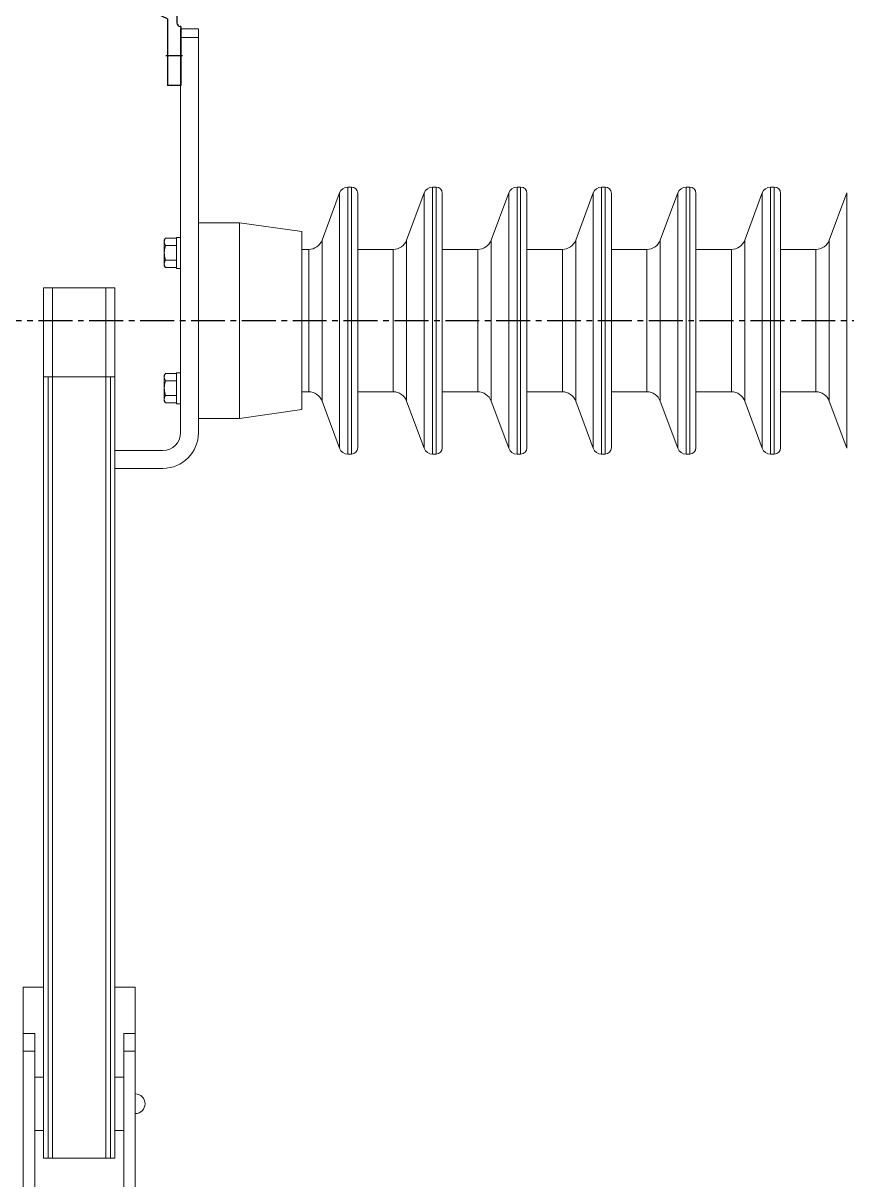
# Model space of a CAD drawing. Header units: millimetres. Extents: x 1587714 to 3094800, y -694377 to -413614.
# Drawn here: x 2045712 to 2046175, y -552333 to -551683 of the extents above; entities that cross this region are included whole.
import ezdxf

# ---------------------------------------------------------------- set-up
doc = ezdxf.new("R2010")
doc.units = ezdxf.units.MM
doc.linetypes.add('CENTER2', pattern=[28.575, 19.05, -3.175, 3.175, -3.175])
for name, color, linetype in [('0_EJES', 1, 'CENTER2'), ('M0_EQUIPOS', 7, 'Continuous'), ('M2_PLBULONES', 2, 'Continuous')]:
    doc.layers.add(name, color=color, linetype=linetype)

# ---------------------------------------------------------------- blocks, each defined once
blk = doc.blocks.new('terminal a mordaza vista lateral')
at = {"color": 3}
for p, q in [((-3.67, -16.64), (-3.67, 16.64)), ((-3.67, 16.64), (3.66, 16.64)), ((3.66, -20.88), (3.66, 16.64)), ((-3.67, -16.64), (-3.47, -16.64)), ((-1.47, -71.8), (-1.47, -18.64)), ((3.66, -20.88), (12.13, -24.76)), ((12.13, -71.8), (12.13, -24.76)), ((12.13, -24.76), (21.83, -24.76)), ((21.83, -46.11), (21.83, -24.76)), ((-4.67, -34.89), (-4.92, -35.14)), ((-4.92, -40.99), (-4.92, -35.14)), ((-4.67, -41.24), (-4.67, -34.89)), ((-4.67, -34.89), (-1.47, -34.89)), ((21.83, -34.89), (22.33, -34.89)), ((22.33, -42.68), (22.33, -33.45)), ((22.33, -33.45), (23.83, -33.45)), ((23.83, -42.68), (23.83, -33.45)), ((23.83, -34.89), (24.08, -34.89)), ((24.08, -42.68), (24.08, -33.45)), ((24.08, -33.45), (30.08, -33.45)), ((24.08, -35.75), (29.82, -35.75)), ((30.08, -42.68), (30.08, -33.45)), ((-4.67, -41.24), (-4.92, -40.99)), ((-4.67, -41.24), (-1.47, -41.24)), ((21.83, -41.24), (22.33, -41.24)), ((22.33, -42.68), (23.83, -42.68)), ((23.83, -41.24), (24.08, -41.24)), ((24.08, -40.37), (29.82, -40.37)), ((24.08, -42.68), (30.08, -42.68)), ((12.13, -46.11), (21.83, -46.11)), ((12.13, -50.07), (21.83, -50.07)), ((21.83, -71.8), (21.83, -50.07)), ((-4.67, -54.93), (-4.92, -55.18)), ((-4.92, -61.03), (-4.92, -55.18)), ((-4.67, -61.28), (-4.67, -54.93)), ((-4.67, -54.93), (-1.47, -54.93)), ((21.83, -54.93), (22.33, -54.93)), ((22.33, -62.72), (22.33, -53.49)), ((22.33, -53.49), (23.83, -53.49)), ((23.83, -62.72), (23.83, -53.49)), ((23.83, -54.93), (24.08, -54.93)), ((24.08, -62.72), (24.08, -53.49)), ((24.08, -53.49), (30.08, -53.49)), ((24.08, -55.8), (29.82, -55.8)), ((30.08, -62.72), (30.08, -53.49)), ((-4.67, -61.28), (-4.92, -61.03)), ((-4.67, -61.28), (-1.47, -61.28)), ((21.83, -61.28), (22.33, -61.28)), ((22.33, -62.72), (23.83, -62.72)), ((23.83, -61.28), (24.08, -61.28)), ((24.08, -60.42), (29.82, -60.42)), ((24.08, -62.72), (30.08, -62.72)), ((-1.47, -71.8), (12.13, -71.8)), ((12.13, -71.8), (21.83, -71.8))]:
    blk.add_line(p, q, dxfattribs=at)
at = {"color": 8}
blk.add_line((-4.62, 0), (4.62, 0), dxfattribs=at)
at = {"color": 3}
for centre, radius, start, end in [((-3.47, -18.64), 2, 0, 90), ((20.07, -33.45), 10.01, 346.67262, 0), ((20.07, -38.06), 10.01, 346.67262, 13.32738), ((20.07, -42.68), 10.01, 0, 13.32738), ((20.07, -53.49), 10.01, 346.67262, 0), ((20.07, -58.11), 10.01, 346.67262, 13.32738), ((20.07, -62.72), 10.01, 0, 13.32738)]:
    blk.add_arc(centre, radius, start, end, dxfattribs=at)

msp = doc.modelspace()

# ---------------------------------------------------------------- linework, layer by layer
at = {"layer": '0_EJES'}
msp.add_line((2045663.672, -551850.605), (2046433.3041, -551850.605), dxfattribs=at)
at = {"layer": 'M0_EQUIPOS', "color": 180, "linetype": 'Continuous', "lineweight": 15}
for p, q in [((2045810.7201, -551686.6048), (2045800.7201, -551686.6048)), ((2045800.7201, -551686.6048), (2045800.7201, -551691.6049)), ((2045810.7201, -551691.6049), (2045810.7201, -551686.6048)), ((2045800.7201, -551691.6049), (2045810.7201, -551691.6049)), ((2045800.7201, -551913.6049), (2045800.7201, -551691.6049)), ((2045810.7201, -551691.6049), (2045810.7201, -551797.69)), ((2045880.1569, -551805.3904), (2045890.0096, -551778.864)), ((2045890.0096, -551860.5399), (2045890.0096, -551778.864)), ((2045894.6967, -551775.605), (2045896.7201, -551775.605)), ((2045894.6967, -551860.9912), (2045894.6967, -551775.605)), ((2045896.7201, -551860.9912), (2045896.7201, -551775.605)), ((2045900.2201, -551860.5065), (2045900.2201, -551779.105)), ((2045927.6569, -551805.3904), (2045937.5096, -551778.864)), ((2045937.5096, -551860.5399), (2045937.5096, -551778.864)), ((2045942.1967, -551775.605), (2045944.2201, -551775.605)), ((2045942.1967, -551860.9912), (2045942.1967, -551775.605)), ((2045944.2201, -551860.9912), (2045944.2201, -551775.605)), ((2045947.7201, -551860.5065), (2045947.7201, -551779.105)), ((2045975.157, -551805.3904), (2045985.0096, -551778.864)), ((2045985.0096, -551860.5399), (2045985.0096, -551778.864)), ((2045989.6967, -551775.605), (2045991.7201, -551775.605)), ((2045989.6967, -551860.9912), (2045989.6967, -551775.605)), ((2045991.7201, -551860.9912), (2045991.7201, -551775.605)), ((2045995.2201, -551860.5065), (2045995.2201, -551779.105)), ((2046022.6569, -551805.3904), (2046032.5096, -551778.864)), ((2046032.5096, -551860.5399), (2046032.5096, -551778.864)), ((2046037.1968, -551775.605), (2046039.2201, -551775.605)), ((2046037.1968, -551860.9912), (2046037.1968, -551775.605)), ((2046039.2201, -551860.9912), (2046039.2201, -551775.605)), ((2046042.7201, -551860.5065), (2046042.7201, -551779.105)), ((2046070.1569, -551805.3904), (2046080.0096, -551778.864)), ((2046080.0096, -551860.5399), (2046080.0096, -551778.864)), ((2046084.6967, -551775.605), (2046086.7201, -551775.605)), ((2046084.6967, -551860.9912), (2046084.6967, -551775.605)), ((2046086.7201, -551860.9912), (2046086.7201, -551775.605)), ((2046090.2202, -551860.5065), (2046090.2202, -551779.105)), ((2046117.6569, -551805.3904), (2046127.5096, -551778.864)), ((2046127.5096, -551860.5399), (2046127.5096, -551778.864)), ((2046132.1968, -551775.605), (2046134.2201, -551775.605)), ((2046132.1968, -551860.9912), (2046132.1968, -551775.605)), ((2046134.2201, -551860.9912), (2046134.2201, -551775.605)), ((2046137.7201, -551860.5065), (2046137.7201, -551779.105)), ((2046165.1569, -551805.3904), (2046175.0096, -551778.864)), ((2046175.0096, -551860.5399), (2046175.0096, -551778.864)), ((2045810.7201, -551795.605), (2045833.7201, -551795.605)), ((2045810.7201, -551903.5199), (2045810.7201, -551797.69)), ((2045833.7201, -551795.605), (2045868.7201, -551800.6049)), ((2045833.7201, -551905.6049), (2045833.7201, -551795.605)), ((2045868.7201, -551900.605), (2045868.7201, -551800.6049)), ((2045880.1569, -551856.8663), (2045880.1569, -551805.3904)), ((2045927.6569, -551856.8663), (2045927.6569, -551805.3904)), ((2045975.157, -551856.8663), (2045975.157, -551805.3904)), ((2046022.6569, -551856.8663), (2046022.6569, -551805.3904)), ((2046070.1569, -551856.8663), (2046070.1569, -551805.3904)), ((2046117.6569, -551856.8663), (2046117.6569, -551805.3904)), ((2046165.1569, -551856.8663), (2046165.1569, -551805.3904)), ((2045868.7201, -551810.6049), (2045872.6575, -551810.6049)), ((2045872.6575, -551856.1443), (2045872.6575, -551810.6049)), ((2045900.2201, -551810.6049), (2045920.1576, -551810.6049)), ((2045920.1576, -551856.1443), (2045920.1576, -551810.6049)), ((2045947.7201, -551810.6049), (2045967.6576, -551810.6049)), ((2045967.6576, -551856.1443), (2045967.6576, -551810.6049)), ((2045995.2201, -551810.6049), (2046015.1575, -551810.6049)), ((2046015.1575, -551856.1443), (2046015.1575, -551810.6049)), ((2046042.7201, -551810.6049), (2046062.6575, -551810.6049)), ((2046062.6575, -551856.1443), (2046062.6575, -551810.6049)), ((2046090.2202, -551810.6049), (2046110.1575, -551810.6049)), ((2046110.1575, -551856.1443), (2046110.1575, -551810.6049)), ((2046137.7201, -551810.6049), (2046157.6575, -551810.6049)), ((2046157.6575, -551856.1443), (2046157.6575, -551810.6049)), ((2045723.7201, -551882.1049), (2045723.7201, -551832.1049)), ((2045723.7201, -551832.1049), (2045728.7201, -551832.1049)), ((2045728.7201, -551832.1049), (2045758.7201, -551832.1049)), ((2045728.7201, -551882.1049), (2045728.7201, -551832.1049)), ((2045758.7201, -551832.1049), (2045763.7201, -551832.1049)), ((2045758.7201, -551882.1049), (2045758.7201, -551832.1049)), ((2045763.7201, -551882.1049), (2045763.7201, -551832.1049)), ((2045872.6575, -551890.6049), (2045872.6575, -551856.1443)), ((2045880.1569, -551895.8194), (2045880.1569, -551856.8663)), ((2045920.1576, -551890.6049), (2045920.1576, -551856.1443)), ((2045927.6569, -551895.8194), (2045927.6569, -551856.8663)), ((2045967.6576, -551890.6049), (2045967.6576, -551856.1443)), ((2045975.157, -551895.8194), (2045975.157, -551856.8663)), ((2046015.1575, -551890.6049), (2046015.1575, -551856.1443)), ((2046022.6569, -551895.8194), (2046022.6569, -551856.8663)), ((2046062.6575, -551890.6049), (2046062.6575, -551856.1443)), ((2046070.1569, -551895.8194), (2046070.1569, -551856.8663)), ((2046110.1575, -551890.6049), (2046110.1575, -551856.1443)), ((2046117.6569, -551895.8194), (2046117.6569, -551856.8663)), ((2046157.6575, -551890.6049), (2046157.6575, -551856.1443)), ((2046165.1569, -551895.8194), (2046165.1569, -551856.8663)), ((2045890.0096, -551922.3458), (2045890.0096, -551860.5399)), ((2045894.6967, -551925.6049), (2045894.6967, -551860.9912)), ((2045896.7201, -551925.6049), (2045896.7201, -551860.9912)), ((2045900.2201, -551922.1049), (2045900.2201, -551860.5065)), ((2045937.5096, -551922.3458), (2045937.5096, -551860.5399)), ((2045942.1967, -551925.6049), (2045942.1967, -551860.9912)), ((2045944.2201, -551925.6049), (2045944.2201, -551860.9912)), ((2045947.7201, -551922.1049), (2045947.7201, -551860.5065)), ((2045985.0096, -551922.3458), (2045985.0096, -551860.5399)), ((2045989.6967, -551925.6049), (2045989.6967, -551860.9912)), ((2045991.7201, -551925.6049), (2045991.7201, -551860.9912)), ((2045995.2201, -551922.1049), (2045995.2201, -551860.5065)), ((2046032.5096, -551922.3458), (2046032.5096, -551860.5399)), ((2046037.1968, -551925.6049), (2046037.1968, -551860.9912)), ((2046039.2201, -551925.6049), (2046039.2201, -551860.9912)), ((2046042.7201, -551922.1049), (2046042.7201, -551860.5065)), ((2046080.0096, -551922.3458), (2046080.0096, -551860.5399)), ((2046084.6967, -551925.6049), (2046084.6967, -551860.9912)), ((2046086.7201, -551925.6049), (2046086.7201, -551860.9912)), ((2046090.2202, -551922.1049), (2046090.2202, -551860.5065)), ((2046127.5096, -551922.3458), (2046127.5096, -551860.5399)), ((2046132.1968, -551925.6049), (2046132.1968, -551860.9912)), ((2046134.2201, -551925.6049), (2046134.2201, -551860.9912)), ((2046137.7201, -551922.1049), (2046137.7201, -551860.5065)), ((2046175.0096, -551922.3458), (2046175.0096, -551860.5399)), ((2045723.7201, -551882.1049), (2045726.2201, -551882.1049)), ((2045723.7201, -552321.105), (2045723.7201, -551882.1049)), ((2045726.2201, -552321.105), (2045726.2201, -551882.1049)), ((2045726.2201, -551882.1049), (2045728.7201, -551882.1049)), ((2045728.7201, -552321.105), (2045728.7201, -551882.1049)), ((2045728.7201, -551882.1049), (2045758.7201, -551882.1049)), ((2045758.7201, -552321.105), (2045758.7201, -551882.1049)), ((2045758.7201, -551882.1049), (2045761.2201, -551882.1049)), ((2045761.2201, -551882.1049), (2045763.7201, -551882.1049)), ((2045761.2201, -552321.105), (2045761.2201, -551882.1049)), ((2045763.7201, -552321.105), (2045763.7201, -551882.1049)), ((2045872.6575, -551890.6049), (2045868.7201, -551890.6049)), ((2045920.1576, -551890.6049), (2045900.2201, -551890.6049)), ((2045967.6576, -551890.6049), (2045947.7201, -551890.6049)), ((2046015.1575, -551890.6049), (2045995.2201, -551890.6049)), ((2046062.6575, -551890.6049), (2046042.7201, -551890.6049)), ((2046110.1575, -551890.6049), (2046090.2202, -551890.6049)), ((2046157.6575, -551890.6049), (2046137.7201, -551890.6049)), ((2045890.0096, -551922.3458), (2045880.1569, -551895.8194)), ((2045937.5096, -551922.3458), (2045927.6569, -551895.8194)), ((2045985.0096, -551922.3458), (2045975.157, -551895.8194)), ((2046032.5096, -551922.3458), (2046022.6569, -551895.8194)), ((2046080.0096, -551922.3458), (2046070.1569, -551895.8194)), ((2046127.5096, -551922.3458), (2046117.6569, -551895.8194)), ((2046175.0096, -551922.3458), (2046165.1569, -551895.8194)), ((2045810.7201, -551903.5199), (2045810.7201, -551913.6049)), ((2045868.7201, -551900.605), (2045833.7201, -551905.6049)), ((2045833.7201, -551905.6049), (2045810.7201, -551905.6049)), ((2045763.7201, -551923.6049), (2045790.7201, -551923.6049)), ((2045896.7201, -551925.6049), (2045894.6967, -551925.6049)), ((2045944.2201, -551925.6049), (2045942.1967, -551925.6049)), ((2045991.7201, -551925.6049), (2045989.6967, -551925.6049)), ((2046039.2201, -551925.6049), (2046037.1968, -551925.6049)), ((2046086.7201, -551925.6049), (2046084.6967, -551925.6049)), ((2046134.2201, -551925.6049), (2046132.1968, -551925.6049)), ((2045790.7201, -551933.6049), (2045763.7201, -551933.6049)), ((2045712.2201, -552225.1049), (2045712.2201, -552251.191)), ((2045723.7201, -552225.1049), (2045712.2201, -552225.1049)), ((2045775.2201, -552225.1049), (2045763.7201, -552225.1049)), ((2045775.2201, -552251.191), (2045775.2201, -552225.1049)), ((2045712.2201, -552251.191), (2045718.7201, -552251.191)), ((2045712.2201, -552251.191), (2045712.2201, -552261.1049)), ((2045718.7201, -552251.191), (2045718.7201, -552261.1049)), ((2045768.7201, -552251.191), (2045775.2201, -552251.191)), ((2045768.7201, -552251.191), (2045768.7201, -552261.1049)), ((2045775.2201, -552251.191), (2045775.2201, -552261.1049)), ((2045712.2201, -552261.1049), (2045718.7201, -552261.1049)), ((2045712.2201, -552261.1049), (2045712.2201, -552545.6049)), ((2045718.7201, -552261.1049), (2045718.7201, -552545.6049)), ((2045768.7201, -552261.1049), (2045775.2201, -552261.1049)), ((2045768.7201, -552261.1049), (2045768.7201, -552545.6049)), ((2045775.2201, -552261.1049), (2045775.2201, -552455.5189)), ((2045718.7201, -552275.6049), (2045723.7201, -552275.6049)), ((2045763.7201, -552275.6049), (2045768.7201, -552275.6049)), ((2045718.7201, -552305.6049), (2045723.7201, -552305.6049)), ((2045763.7201, -552305.6049), (2045768.7201, -552305.6049)), ((2045723.7201, -552321.105), (2045726.2201, -552321.105)), ((2045726.2201, -552321.105), (2045728.7201, -552321.105)), ((2045728.7201, -552321.105), (2045758.7201, -552321.105)), ((2045758.7201, -552321.105), (2045761.2201, -552321.105)), ((2045761.2201, -552321.105), (2045763.7201, -552321.105))]:
    msp.add_line(p, q, dxfattribs=at)
for centre, radius, start, end in [((2045894.6967, -551780.6049), 5, 90, 159.6235648), ((2045896.7201, -551779.1049), 3.5, 0, 90), ((2045942.1967, -551780.6049), 5, 90, 159.6235648), ((2045944.2201, -551779.1049), 3.5, 0, 90), ((2045989.6967, -551780.6049), 5, 90, 159.6235648), ((2045991.7201, -551779.1049), 3.5, 0, 90), ((2046037.1967, -551780.6049), 5, 90, 159.6235648), ((2046039.2201, -551779.1049), 3.5, 0, 90), ((2046084.6967, -551780.6049), 5, 90, 159.6235648), ((2046086.7201, -551779.1049), 3.5, 0, 90), ((2046132.1967, -551780.6049), 5, 90, 159.6235648), ((2046134.2201, -551779.1049), 3.5, 0, 90), ((2045872.6575, -551802.6049), 8, 270, 339.6235648), ((2045920.1575, -551802.6049), 8, 270, 339.6235648), ((2045967.6575, -551802.6049), 8, 270, 339.6235648), ((2046015.1575, -551802.6049), 8, 270, 339.6235648), ((2046062.6575, -551802.6049), 8, 270, 339.6235648), ((2046110.1575, -551802.6049), 8, 270, 339.6235648), ((2046157.6575, -551802.6049), 8, 270, 339.6235648), ((2045872.6575, -551898.6049), 8, 20.3764352, 90), ((2045920.1575, -551898.6049), 8, 20.3764352, 90), ((2045967.6575, -551898.6049), 8, 20.3764352, 90), ((2046015.1575, -551898.6049), 8, 20.3764352, 90), ((2046062.6575, -551898.6049), 8, 20.3764352, 90), ((2046110.1575, -551898.6049), 8, 20.3764352, 90), ((2046157.6575, -551898.6049), 8, 20.3764352, 90), ((2045790.7201, -551913.6049), 20, 270, 0), ((2045790.7201, -551913.6049), 10, 270, 0), ((2045894.6967, -551920.6049), 5, 200.3764352, 270), ((2045896.7201, -551922.1049), 3.5, 270, 0), ((2045942.1967, -551920.6049), 5, 200.3764352, 270), ((2045944.2201, -551922.1049), 3.5, 270, 0), ((2045989.6967, -551920.6049), 5, 200.3764352, 270), ((2045991.7201, -551922.1049), 3.5, 270, 0), ((2046037.1967, -551920.6049), 5, 200.3764352, 270), ((2046039.2201, -551922.1049), 3.5, 270, 0), ((2046084.6967, -551920.6049), 5, 200.3764352, 270), ((2046086.7201, -551922.1049), 3.5, 270, 0), ((2046132.1967, -551920.6049), 5, 200.3764352, 270), ((2046134.2201, -551922.1049), 3.5, 270, 0), ((2045775.2201, -552290.6049), 5.5, 270, 90)]:
    msp.add_arc(centre, radius, start, end, dxfattribs=at)
at = {"layer": 'M2_PLBULONES', "linetype": 'Continuous', "lineweight": 15}
for p, q in [((2045791.5253, -551805.4676), (2045792.1628, -551804.3633)), ((2045791.5253, -551806.4237), (2045791.5253, -551805.4676)), ((2045791.5253, -551812.605), (2045791.5253, -551806.4237)), ((2045798.3325, -551804.3633), (2045792.1628, -551804.3633)), ((2045798.3325, -551803.9308), (2045800.7201, -551803.9308)), ((2045798.3325, -551803.9308), (2045798.3325, -551821.279)), ((2045791.5253, -551818.7861), (2045791.5253, -551812.605)), ((2045798.3325, -551808.4841), (2045792.1628, -551808.4841)), ((2045791.5253, -551819.7423), (2045791.5253, -551818.7861)), ((2045792.1628, -551820.8465), (2045791.5253, -551819.7423)), ((2045798.3325, -551816.7257), (2045792.1628, -551816.7257)), ((2045798.3325, -551820.8465), (2045792.1628, -551820.8465)), ((2045800.7201, -551821.279), (2045798.3325, -551821.279)), ((2045791.5253, -551881.4675), (2045792.1628, -551880.3634)), ((2045791.5253, -551882.4237), (2045791.5253, -551881.4675)), ((2045791.5253, -551888.6049), (2045791.5253, -551882.4237)), ((2045798.3325, -551880.3634), (2045792.1628, -551880.3634)), ((2045798.3325, -551884.4841), (2045792.1628, -551884.4841)), ((2045798.3325, -551879.9308), (2045800.7201, -551879.9308)), ((2045798.3325, -551879.9308), (2045798.3325, -551897.279)), ((2045791.5253, -551894.7861), (2045791.5253, -551888.6049)), ((2045791.5253, -551895.7424), (2045791.5253, -551894.7861)), ((2045792.1628, -551896.8465), (2045791.5253, -551895.7424)), ((2045798.3325, -551892.7257), (2045792.1628, -551892.7257)), ((2045798.3325, -551896.8465), (2045792.1628, -551896.8465)), ((2045800.7201, -551897.279), (2045798.3325, -551897.279))]:
    msp.add_line(p, q, dxfattribs=at)
for points, knots in [([(2045792.1628, -551804.3633), (2045791.9847, -551804.698), (2045791.625, -551805.3735), (2045791.5587, -551806.0715), (2045791.5253, -551806.4237)], [0, 0, 0, 0, 0.49539868, 1, 1, 1, 1]), ([(2045791.5253, -551806.4237), (2045791.526, -551806.4726), (2045791.5353, -551807.1685), (2045791.8605, -551807.8503), (2045792.1628, -551808.4841)], [0, 0, 0, 0, 0.07020653, 1, 1, 1, 1]), ([(2045792.1628, -551808.4841), (2045791.9034, -551809.5216), (2045791.5636, -551810.8806), (2045791.5326, -551812.275), (2045791.5253, -551812.605)], [0, 0, 0, 0, 0.76337555, 1, 1, 1, 1]), ([(2045791.5253, -551812.605), (2045791.6045, -551813.6973), (2045791.7056, -551815.0924), (2045792.0813, -551816.4344), (2045792.1628, -551816.7257)], [0, 0, 0, 0, 0.78292044, 1, 1, 1, 1]), ([(2045792.1628, -551816.7257), (2045791.9847, -551817.0603), (2045791.6251, -551817.7356), (2045791.5588, -551818.4338), (2045791.5253, -551818.7861)], [0, 0, 0, 0, 0.49549604, 1, 1, 1, 1]), ([(2045791.5253, -551818.7861), (2045791.526, -551818.835), (2045791.5353, -551819.5309), (2045791.8605, -551820.2126), (2045792.1628, -551820.8465)], [0, 0, 0, 0, 0.07020653, 1, 1, 1, 1]), ([(2045792.1628, -551880.3634), (2045791.9847, -551880.698), (2045791.625, -551881.3734), (2045791.5587, -551882.0715), (2045791.5253, -551882.4237)], [0, 0, 0, 0, 0.49539167, 1, 1, 1, 1]), ([(2045791.5253, -551882.4237), (2045791.526, -551882.4726), (2045791.5353, -551883.1685), (2045791.8605, -551883.8502), (2045792.1628, -551884.4841)], [0, 0, 0, 0, 0.07020653, 1, 1, 1, 1]), ([(2045792.1628, -551884.4841), (2045791.9034, -551885.5216), (2045791.5636, -551886.8806), (2045791.5326, -551888.275), (2045791.5253, -551888.6049)], [0, 0, 0, 0, 0.76337555, 1, 1, 1, 1]), ([(2045791.5253, -551888.6049), (2045791.6045, -551889.6972), (2045791.7056, -551891.0924), (2045792.0813, -551892.4343), (2045792.1628, -551892.7257)], [0, 0, 0, 0, 0.78292044, 1, 1, 1, 1]), ([(2045792.1628, -551892.7257), (2045791.9847, -551893.0603), (2045791.6251, -551893.7356), (2045791.5588, -551894.4338), (2045791.5253, -551894.7861)], [0, 0, 0, 0, 0.49549604, 1, 1, 1, 1]), ([(2045791.5253, -551894.7861), (2045791.526, -551894.8349), (2045791.5353, -551895.5309), (2045791.8605, -551896.2126), (2045792.1628, -551896.8465)], [0, 0, 0, 0, 0.07020653, 1, 1, 1, 1])]:
    msp.add_open_spline(points, degree=3, knots=knots, dxfattribs=at)

# ---------------------------------------------------------------- block references
at = {"rotation": 180}
msp.add_blockref('terminal a mordaza vista lateral', (2045797.0551, -551701.9315), dxfattribs=at)

doc.saveas('drawing.dxf')
